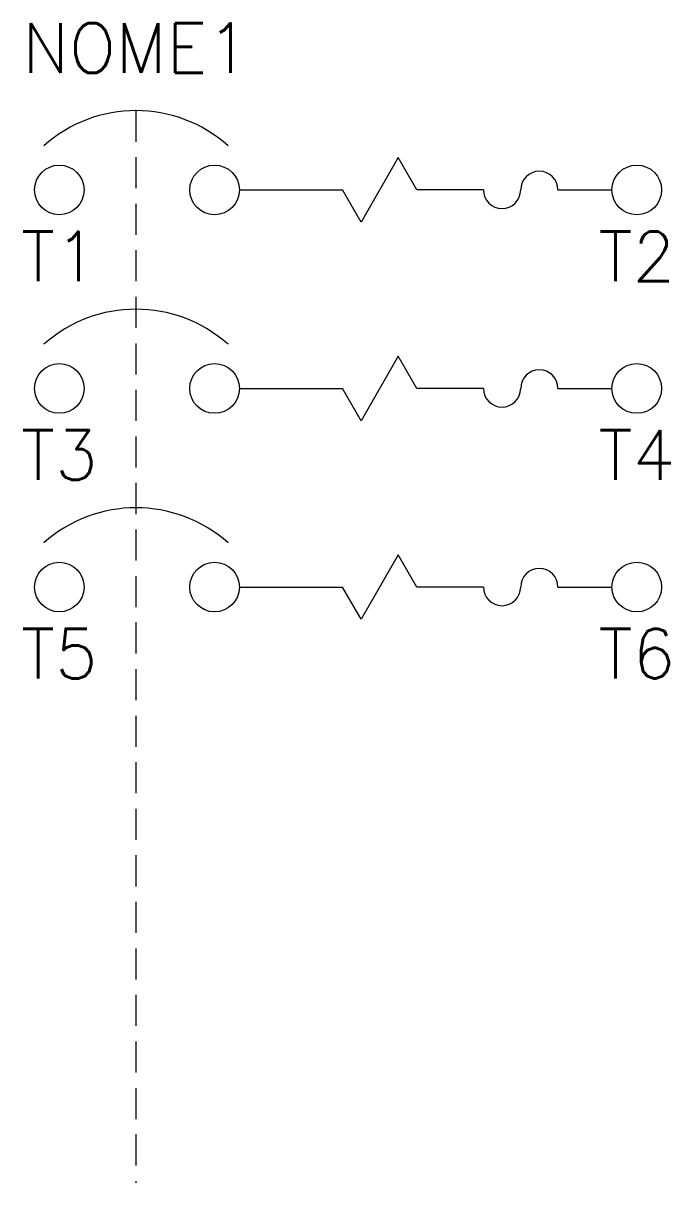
# Model space of a CAD drawing. Extents: x 368.9 to 395, y 155.2 to 201.9.
import ezdxf
from ezdxf.enums import TextEntityAlignment as Align

# ---------------------------------------------------------------- set-up
doc = ezdxf.new("R2010")
doc.units = 0
doc.header["$MEASUREMENT"] = 0
doc.linetypes.add('HIDDEN', pattern=[0.375, 0.25, -0.125])
doc.layers.get('0').update_dxf_attribs({"linetype": 'CONTINUOUS'})
doc.styles.add('ROMANS', font='romans')

msp = doc.modelspace()

# ---------------------------------------------------------------- linework, layer by layer
at = {"linetype": 'HIDDEN', "ltscale": 5}
msp.add_line((373.458, 198.362), (373.458, 155.169), dxfattribs=at)
at = {"linetype": 'Continuous'}
for p, q in [((384.035, 196.468), (382.535, 193.87)), ((384.785, 195.169), (384.035, 196.468)), ((377.627, 195.169), (381.785, 195.169)), ((382.535, 193.87), (381.785, 195.169)), ((387.469, 195.169), (384.785, 195.169)), ((384.035, 188.468), (382.535, 185.87)), ((384.785, 187.169), (384.035, 188.468)), ((377.627, 187.169), (381.785, 187.169)), ((382.535, 185.87), (381.785, 187.169)), ((387.469, 187.169), (384.785, 187.169)), ((384.035, 180.468), (382.535, 177.87)), ((384.785, 179.169), (384.035, 180.468)), ((377.627, 179.169), (381.785, 179.169)), ((382.535, 177.87), (381.785, 179.169)), ((387.469, 179.169), (384.785, 179.169))]:
    msp.add_line(p, q, dxfattribs=at)
for p, q in [((390.469, 195.169), (392.651, 195.169)), ((390.469, 187.169), (392.651, 187.169)), ((390.469, 179.169), (392.651, 179.169))]:
    msp.add_line(p, q)
for centre in [(370.368, 195.169), (376.627, 195.169), (393.651, 195.169), (370.368, 187.169), (376.627, 187.169), (393.651, 187.169), (370.368, 179.169), (376.627, 179.169), (393.651, 179.169)]:
    msp.add_circle(centre, 1, dxfattribs=at)
for centre, radius, start, end in [((373.458, 192.782), 5.581, 48.3063, 131.6937), ((389.719, 195.169), 0.75, 0, 180), ((388.219, 195.169), 0.75, 180, 0), ((373.458, 184.782), 5.581, 48.3063, 131.6937), ((389.719, 187.169), 0.75, 0, 180), ((388.219, 187.169), 0.75, 180, 0), ((373.458, 176.782), 5.581, 48.3063, 131.6937), ((389.719, 179.169), 0.75, 0, 180), ((388.219, 179.169), 0.75, 180, 0)]:
    msp.add_arc(centre, radius, start, end, dxfattribs=at)

# ---------------------------------------------------------------- texts
at = {"lineweight": -3, "style": 'ROMANS'}
msp.add_attdef('NOME1', text='', height=2, dxfattribs=at).set_placement((373.458, 200.885), align=Align.MIDDLE_CENTER)
for tag, p in [('T1', (370.368, 193.487)), ('T2', (393.651, 193.487)), ('T3', (370.368, 185.487)), ('T4', (393.651, 185.487)), ('T5', (370.368, 177.487)), ('T6', (393.651, 177.487))]:
    msp.add_attdef(tag, text='', height=2, dxfattribs=at).set_placement(p, align=Align.TOP_CENTER)

doc.saveas('drawing.dxf')
